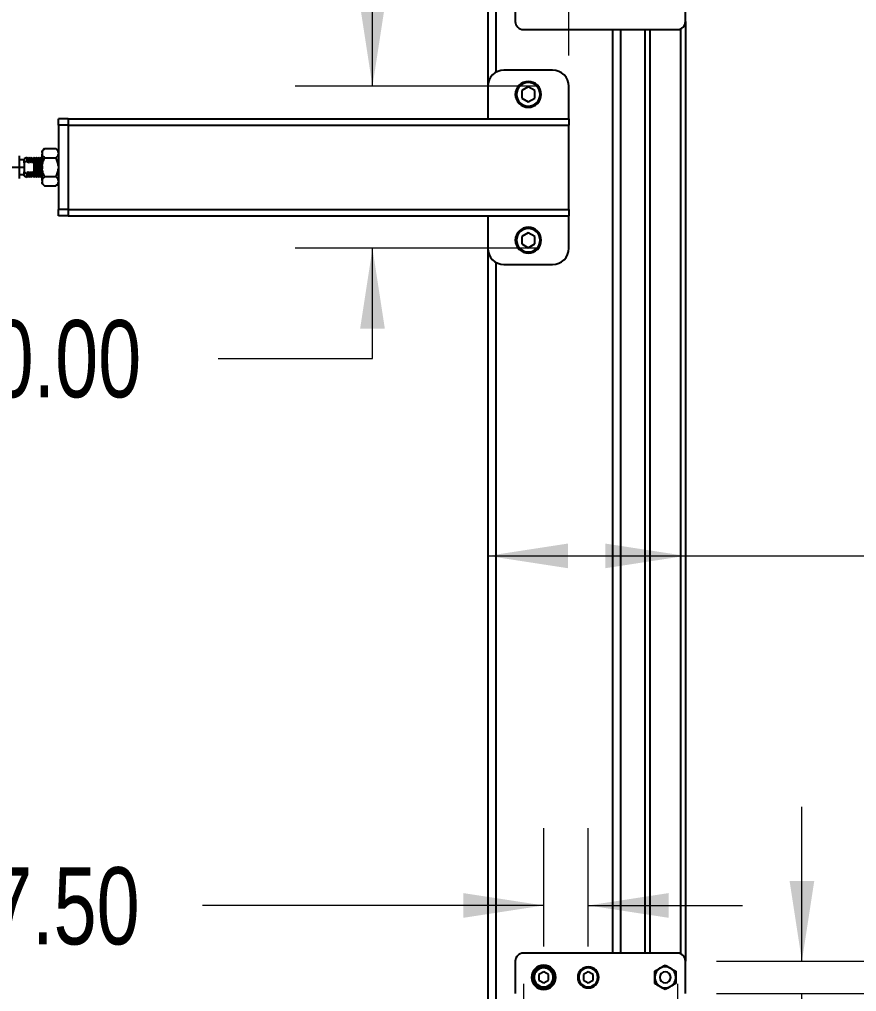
# Model space of a CAD drawing. Header units: millimetres. Extents: x 2 to 418, y 2 to 295.
# Drawn here: x 230.5 to 264.94, y 217.01 to 257.01 of the extents above; entities that cross this region are included whole.
import ezdxf

# ---------------------------------------------------------------- set-up
doc = ezdxf.new("R2010")
doc.units = ezdxf.units.MM
doc.styles.add('SLDTEXTSTYLE0', font='TXT', dxfattribs={"width": 0.75})
doc.dimstyles.new('SLDDIMSTYLE0', dxfattribs={"dimtxt": 3.175, "dimasz": 3.302, "dimexe": 0, "dimexo": 0.0625, "dimgap": 0.79375, "dimtad": 0, "dimtih": 1, "dimtoh": 1, "dimlfac": 15, "dimrnd": 1e-09, "dimzin": 4, "dimdsep": 46, "dimtxsty": 'SLDTEXTSTYLE0', "dimsah": 1, "dimcen": 0.09, "dimadec": 0, "dimazin": 1, "dimtfac": 1, "dimtmove": 0, "dimatfit": 0, "dimfxl": 0, "dimfrac": 2, "dimtolj": 1, "dimtzin": 12, "dimarcsym": 0})
doc.dimstyles.new('SLDDIMSTYLE1', dxfattribs={"dimtxt": 3.175, "dimasz": 3.302, "dimexe": 0, "dimexo": 0.0625, "dimgap": 0.79375, "dimtad": 0, "dimtih": 1, "dimtoh": 1, "dimlfac": 15, "dimrnd": 1e-09, "dimzin": 4, "dimdsep": 46, "dimtxsty": 'SLDTEXTSTYLE0', "dimsah": 1, "dimcen": 0.09, "dimadec": 0, "dimazin": 1, "dimtfac": 1, "dimtofl": 0, "dimtmove": 0, "dimatfit": 3, "dimfxl": 0, "dimfrac": 2, "dimtolj": 1, "dimtzin": 12, "dimarcsym": 0})

# ---------------------------------------------------------------- blocks, each defined once
blk = doc.blocks.new('_D_20')
at = {"color": 7, "linetype": 'Continuous', "lineweight": 0}
for p, q in [((248.494, 273.924), (215.656, 273.924)), ((218.831, 273.924), (218.831, 161.588)), ((218.831, 81.257), (218.831, 156.547)), ((248.494, 81.257), (215.656, 81.257))]:
    blk.add_line(p, q, dxfattribs=at)
at = {"color": 7, "linetype": 'Continuous', "lineweight": 18}
for points in [[(218.831, 273.924), (218.323, 270.622), (219.339, 270.622)], [(218.831, 81.257), (219.339, 84.559), (218.323, 84.559)]]:
    blk.add_solid(points, dxfattribs=at)
at = {"color": 7, "linetype": 'Continuous', "lineweight": 18, "insert": (211.206, 160.64), "char_height": 3.175, "attachment_point": 1, "style": 'SLDTEXTSTYLE0'}
blk.add_mtext('2890.00', dxfattribs=at)
blk = doc.blocks.new('_D_21')
at = {"color": 7, "linetype": 'Continuous', "lineweight": 0}
for p, q in [((249.764, 255.527), (249.764, 266.404)), ((253.097, 255.527), (253.097, 266.404)), ((249.764, 263.229), (239.305, 263.229)), ((253.097, 263.229), (259.447, 263.229))]:
    blk.add_line(p, q, dxfattribs=at)
at = {"color": 7, "linetype": 'Continuous', "lineweight": 18}
for points in [[(249.764, 263.229), (246.462, 263.737), (246.462, 262.721)], [(253.097, 263.229), (256.399, 262.721), (256.399, 263.737)]]:
    blk.add_solid(points, dxfattribs=at)
at = {"color": 7, "linetype": 'Continuous', "lineweight": 18, "insert": (228.748, 264.802), "char_height": 3.175, "attachment_point": 1, "style": 'SLDTEXTSTYLE0'}
blk.add_mtext('50.00', dxfattribs=at)
blk = doc.blocks.new('_D_22')
at = {"color": 7, "linetype": 'Continuous', "lineweight": 0}
for p, q in [((245.021, 254.257), (245.021, 260.607)), ((251.827, 254.257), (241.846, 254.257)), ((251.827, 247.591), (241.846, 247.591)), ((245.021, 243.061), (245.021, 247.591)), ((238.671, 243.061), (245.021, 243.061))]:
    blk.add_line(p, q, dxfattribs=at)
at = {"color": 7, "linetype": 'Continuous', "lineweight": 18}
for points in [[(245.021, 254.257), (245.529, 257.559), (244.513, 257.559)], [(245.021, 247.591), (244.513, 244.289), (245.529, 244.289)]]:
    blk.add_solid(points, dxfattribs=at)
at = {"color": 7, "linetype": 'Continuous', "lineweight": 18, "insert": (225.768, 244.634), "char_height": 3.175, "attachment_point": 1, "style": 'SLDTEXTSTYLE0'}
blk.add_mtext('100.00', dxfattribs=at)
blk = doc.blocks.new('_D_23')
at = {"color": 7, "linetype": 'Continuous', "lineweight": 0}
for p, q in [((249.764, 234.934), (257.897, 234.934)), ((257.897, 234.934), (267.629, 234.934))]:
    blk.add_line(p, q, dxfattribs=at)
at = {"color": 7, "linetype": 'Continuous', "lineweight": 18}
for points in [[(249.764, 234.934), (253.066, 234.426), (253.066, 235.442)], [(257.897, 234.934), (254.595, 235.442), (254.595, 234.426)]]:
    blk.add_solid(points, dxfattribs=at)
at = {"color": 7, "linetype": 'Continuous', "lineweight": 18, "insert": (267.629, 236.507), "char_height": 3.175, "attachment_point": 1, "style": 'SLDTEXTSTYLE0'}
blk.add_mtext('122.00', dxfattribs=at)
blk = doc.blocks.new('_D_24')
at = {"color": 7, "linetype": 'Continuous', "lineweight": 0}
for p, q in [((251.231, 217.321), (251.231, 211.68)), ((257.564, 217.321), (257.564, 211.68)), ((251.231, 214.855), (236.53, 214.855)), ((257.564, 214.855), (263.914, 214.855))]:
    blk.add_line(p, q, dxfattribs=at)
at = {"color": 7, "linetype": 'Continuous', "lineweight": 18}
for points in [[(251.231, 214.855), (247.929, 215.363), (247.929, 214.347)], [(257.564, 214.855), (260.866, 214.347), (260.866, 215.363)]]:
    blk.add_solid(points, dxfattribs=at)
at = {"color": 7, "linetype": 'Continuous', "lineweight": 18, "insert": (225.974, 216.427), "char_height": 3.175, "attachment_point": 1, "style": 'SLDTEXTSTYLE0'}
blk.add_mtext('95.00', dxfattribs=at)
blk = doc.blocks.new('_D_25')
at = {"color": 7, "linetype": 'Continuous', "lineweight": 0}
for p, q in [((262.688, 218.257), (262.688, 224.607)), ((259.167, 218.257), (265.863, 218.257)), ((259.167, 216.924), (265.863, 216.924)), ((262.688, 211.55), (262.688, 216.924)), ((269.038, 211.55), (262.688, 211.55))]:
    blk.add_line(p, q, dxfattribs=at)
at = {"color": 7, "linetype": 'Continuous', "lineweight": 18}
for points in [[(262.688, 218.257), (263.196, 221.559), (262.18, 221.559)], [(262.688, 216.924), (262.18, 213.622), (263.196, 213.622)]]:
    blk.add_solid(points, dxfattribs=at)
at = {"color": 7, "linetype": 'Continuous', "lineweight": 18, "insert": (269.038, 213.123), "char_height": 3.175, "attachment_point": 1, "style": 'SLDTEXTSTYLE0'}
blk.add_mtext('20.00', dxfattribs=at)
blk = doc.blocks.new('_D_26')
at = {"color": 7, "linetype": 'Continuous', "lineweight": 0}
for p, q in [((252.064, 218.861), (252.064, 223.725)), ((253.897, 218.861), (253.897, 223.725)), ((252.064, 220.55), (238.032, 220.55)), ((253.897, 220.55), (260.247, 220.55))]:
    blk.add_line(p, q, dxfattribs=at)
at = {"color": 7, "linetype": 'Continuous', "lineweight": 18}
for points in [[(252.064, 220.55), (248.762, 221.058), (248.762, 220.042)], [(253.897, 220.55), (257.199, 220.042), (257.199, 221.058)]]:
    blk.add_solid(points, dxfattribs=at)
at = {"color": 7, "linetype": 'Continuous', "lineweight": 18, "insert": (227.475, 222.122), "char_height": 3.175, "attachment_point": 1, "style": 'SLDTEXTSTYLE0'}
blk.add_mtext('27.50', dxfattribs=at)

msp = doc.modelspace()

# ---------------------------------------------------------------- linework, layer by layer
at = {"color": 7, "linetype": 'Continuous', "lineweight": 25}
for p, q in [((249.76384, 273.92398), (249.76384, 254.25731)), ((250.89718, 258.25731), (250.89718, 256.92398)), ((257.89718, 256.92398), (257.89718, 258.25731)), ((257.89718, 256.92398), (257.89718, 218.25731)), ((251.23051, 256.59064), (257.56384, 256.59064)), ((255.23051, 256.59064), (255.23051, 218.59064)), ((256.23051, 256.59064), (256.23051, 218.59064)), ((252.43051, 254.92398), (250.43051, 254.92398)), ((251.43051, 254.40731), (251.43051, 254.45731)), ((249.76384, 254.25731), (249.76384, 252.92398)), ((251.43051, 254.2319), (251.16384, 254.07794)), ((251.16384, 254.07794), (251.16384, 253.77002)), ((251.69718, 254.07794), (251.43051, 254.2319)), ((251.69718, 253.77002), (251.69718, 254.07794)), ((253.09718, 252.92398), (253.09718, 254.25731)), ((251.16384, 253.77002), (251.43051, 253.61606)), ((251.43051, 253.61606), (251.69718, 253.77002)), ((251.43051, 253.44064), (251.43051, 253.39064)), ((232.49718, 252.92398), (232.09718, 252.92398)), ((232.09718, 252.65731), (232.09718, 252.92398)), ((232.49718, 252.92398), (232.49718, 252.65731)), ((232.49718, 252.92398), (253.09718, 252.92398)), ((253.09718, 252.92398), (253.09718, 252.65731)), ((232.49718, 252.65731), (232.09718, 252.65731)), ((232.09718, 252.65731), (232.09718, 249.19064)), ((232.49718, 252.65731), (232.49718, 249.19064)), ((232.49718, 252.65731), (253.09718, 252.65731)), ((253.09718, 249.19064), (253.09718, 252.65731)), ((231.53051, 251.69378), (231.43051, 251.59378)), ((231.53051, 251.69378), (231.99718, 251.69378)), ((232.09718, 251.59378), (231.99718, 251.69378)), ((230.49718, 250.92398), (230.49718, 251.39064)), ((230.69718, 251.22398), (230.49718, 251.22398)), ((230.7972, 251.32395), (230.69718, 251.27731)), ((230.69718, 251.11064), (230.69718, 251.27731)), ((230.84718, 251.27398), (230.7972, 251.32395)), ((230.7972, 251.18851), (230.7972, 251.32395)), ((230.89718, 251.32398), (230.84718, 251.27398)), ((230.84718, 251.10425), (230.84718, 251.27398)), ((230.94718, 251.27398), (230.89718, 251.32398)), ((230.89718, 251.18855), (230.89718, 251.32398)), ((230.99718, 251.32398), (230.94718, 251.27398)), ((230.94718, 251.10425), (230.94718, 251.27398)), ((231.04718, 251.27398), (230.99718, 251.32398)), ((230.99718, 251.18855), (230.99718, 251.32398)), ((231.09718, 251.32398), (231.04718, 251.27398)), ((231.04718, 251.10425), (231.04718, 251.27398)), ((231.14718, 251.27398), (231.09718, 251.32398)), ((231.09718, 251.18855), (231.09718, 251.32398)), ((231.19718, 251.32398), (231.14718, 251.27398)), ((231.14718, 250.92398), (231.14718, 251.27398)), ((231.24718, 251.27398), (231.19718, 251.32398)), ((231.19718, 250.92398), (231.19718, 251.32398)), ((231.29718, 251.32398), (231.24718, 251.27398)), ((231.24718, 250.92398), (231.24718, 251.27398)), ((231.34718, 251.27398), (231.29718, 251.32398)), ((231.29718, 250.92398), (231.29718, 251.32398)), ((231.39718, 251.32398), (231.34718, 251.27398)), ((231.34718, 250.92398), (231.34718, 251.27398)), ((231.43051, 251.29064), (231.39718, 251.32398)), ((231.39718, 250.92398), (231.39718, 251.32398)), ((231.43051, 251.53368), (231.43051, 251.59378)), ((231.43051, 251.53368), (231.43051, 251.46897)), ((231.43051, 250.98869), (231.43051, 251.46897)), ((231.53051, 251.30888), (231.99718, 251.30888)), ((229.98551, 250.92398), (230.49718, 250.92398)), ((230.49718, 250.45731), (230.49718, 250.92398)), ((230.69718, 251.11064), (230.69718, 250.92398)), ((230.69718, 250.92398), (230.69718, 250.73731)), ((231.09718, 250.92398), (231.09718, 251.18855)), ((231.09718, 250.92398), (231.14718, 250.92398)), ((231.09718, 250.6594), (231.09718, 250.92398)), ((231.19718, 250.92398), (231.14718, 250.92398)), ((231.14718, 250.57398), (231.14718, 250.92398)), ((231.19718, 250.52398), (231.19718, 250.92398)), ((231.19718, 250.92398), (231.24718, 250.92398)), ((231.29718, 250.92398), (231.24718, 250.92398)), ((231.24718, 250.57398), (231.24718, 250.92398)), ((231.29718, 250.52398), (231.29718, 250.92398)), ((231.29718, 250.92398), (231.34718, 250.92398)), ((231.34718, 250.57398), (231.34718, 250.92398)), ((231.39718, 250.92398), (231.34718, 250.92398)), ((231.39718, 250.52398), (231.39718, 250.92398)), ((231.43051, 250.98869), (231.43051, 250.85926)), ((231.43051, 250.37898), (231.43051, 250.85926)), ((230.49718, 250.62398), (230.69718, 250.62398)), ((230.69718, 250.57064), (230.69718, 250.73731)), ((230.69718, 250.57064), (230.7972, 250.524)), ((230.7972, 250.524), (230.7972, 250.65944)), ((230.7972, 250.524), (230.84718, 250.57398)), ((230.84718, 250.57398), (230.84718, 250.7437)), ((230.84718, 250.57398), (230.89718, 250.52398)), ((230.89718, 250.52398), (230.89718, 250.6594)), ((230.89718, 250.52398), (230.94718, 250.57398)), ((230.94718, 250.57398), (230.94718, 250.7437)), ((230.94718, 250.57398), (230.99718, 250.52398)), ((230.99718, 250.52398), (230.99718, 250.6594)), ((230.99718, 250.52398), (231.04718, 250.57398)), ((231.04718, 250.57398), (231.04718, 250.7437)), ((231.04718, 250.57398), (231.09718, 250.52398)), ((231.09718, 250.52398), (231.09718, 250.6594)), ((231.09718, 250.52398), (231.14718, 250.57398)), ((231.14718, 250.57398), (231.19718, 250.52398)), ((231.19718, 250.52398), (231.24718, 250.57398)), ((231.24718, 250.57398), (231.29718, 250.52398)), ((231.29718, 250.52398), (231.34718, 250.57398)), ((231.34718, 250.57398), (231.39718, 250.52398)), ((231.39718, 250.52398), (231.43051, 250.55731)), ((231.53051, 250.53908), (231.99718, 250.53908)), ((231.43051, 250.37898), (231.43051, 250.31427)), ((231.43051, 250.25418), (231.43051, 250.31427)), ((231.43051, 250.25418), (231.53051, 250.15418)), ((231.53051, 250.15418), (231.99718, 250.15418)), ((231.99718, 250.15418), (232.09718, 250.25418)), ((232.49718, 249.19064), (232.09718, 249.19064)), ((232.09718, 248.92398), (232.09718, 249.19064)), ((232.49718, 248.92398), (232.09718, 248.92398)), ((232.49718, 249.19064), (232.49718, 248.92398)), ((232.49718, 249.19064), (253.09718, 249.19064)), ((232.49718, 248.92398), (253.09718, 248.92398)), ((249.76384, 248.92398), (249.76384, 247.59064)), ((253.09718, 249.19064), (253.09718, 248.92398)), ((253.09718, 247.59064), (253.09718, 248.92398)), ((251.43051, 248.40731), (251.43051, 248.45731)), ((251.43051, 248.2319), (251.16384, 248.07794)), ((251.16384, 248.07794), (251.16384, 247.77002)), ((251.69718, 248.07794), (251.43051, 248.2319)), ((251.69718, 247.77002), (251.69718, 248.07794)), ((251.16384, 247.77002), (251.43051, 247.61606)), ((251.43051, 247.61606), (251.69718, 247.77002)), ((249.76384, 247.59064), (249.76384, 107.59064)), ((251.43051, 247.44064), (251.43051, 247.39064)), ((250.43051, 246.92398), (252.43051, 246.92398)), ((257.56384, 218.59064), (251.23051, 218.59064)), ((250.89718, 218.25731), (250.89718, 216.92398)), ((252.06384, 217.98398), (252.06384, 218.02398)), ((253.89718, 217.98398), (253.89718, 218.02398)), ((257.89718, 216.92398), (257.89718, 218.25731)), ((252.06384, 217.82158), (251.86384, 217.70611)), ((251.86384, 217.70611), (251.86384, 217.47517)), ((252.26384, 217.70611), (252.06384, 217.82158)), ((252.26384, 217.47517), (252.26384, 217.70611)), ((253.89718, 217.82158), (253.69718, 217.70611)), ((253.69718, 217.70611), (253.69718, 217.47517)), ((254.09718, 217.70611), (253.89718, 217.82158)), ((254.09718, 217.47517), (254.09718, 217.70611)), ((251.86384, 217.47517), (252.06384, 217.3597)), ((252.06384, 217.3597), (252.26384, 217.47517)), ((253.69718, 217.47517), (253.89718, 217.3597)), ((253.89718, 217.3597), (254.09718, 217.47517)), ((252.06384, 217.19731), (252.06384, 217.15731)), ((253.89718, 217.19731), (253.89718, 217.15731))]:
    msp.add_line(p, q, dxfattribs=at)
at = {"color": 8, "linetype": 'Continuous', "lineweight": 25}
for p, q in [((250.09718, 273.92398), (250.09718, 254.83466)), ((254.89718, 256.59064), (254.89718, 218.59064)), ((256.43051, 256.59064), (256.43051, 218.59064)), ((257.69718, 256.61932), (257.69718, 218.55981)), ((230.49718, 250.92398), (230.69718, 250.92398)), ((231.39718, 250.92398), (231.43051, 250.92398)), ((250.09718, 247.01329), (250.09718, 108.16799))]:
    msp.add_line(p, q, dxfattribs=at)
at = {"color": 7, "linetype": 'Continuous', "lineweight": 25}
for centre, radius, start, end in [((251.23051, 256.92398), 0.33333, 180, 270), ((257.56384, 256.92398), 0.33333, 270, 0), ((250.43051, 254.25731), 0.66667, 90, 180), ((252.43051, 254.25731), 0.66667, 0, 90), ((251.43051, 253.92398), 0.53333, 90, 270), ((251.43051, 253.92398), 0.48333, 90, 270), ((251.43051, 253.92398), 0.53333, 270, 90), ((251.43051, 253.92398), 0.48333, 270, 90), ((251.43051, 247.92398), 0.53333, 90, 270), ((251.43051, 247.92398), 0.48333, 90, 270), ((251.43051, 247.92398), 0.53333, 270, 90), ((251.43051, 247.92398), 0.48333, 270, 90), ((250.43051, 247.59064), 0.66667, 180, 270), ((252.43051, 247.59064), 0.66667, 270, 0), ((251.23051, 218.25731), 0.33333, 90, 180), ((257.56384, 218.25731), 0.33333, 0, 90), ((252.06384, 217.59064), 0.5, 90, 270), ((252.06384, 217.59064), 0.43333, 90, 270), ((252.06384, 217.59064), 0.5, 270, 90), ((252.06384, 217.59064), 0.43333, 270, 90), ((253.89718, 217.59064), 0.43333, 90, 270), ((253.89718, 217.59064), 0.43333, 270, 90), ((257.06384, 217.59064), 0.43333, 60, 120), ((252.06384, 217.59064), 0.39333, 90, 270), ((252.06384, 217.59064), 0.39333, 270, 90), ((253.89718, 217.59064), 0.39333, 90, 270), ((253.89718, 217.59064), 0.39333, 270, 90), ((257.06384, 217.59064), 0.43333, 120, 180), ((257.06384, 217.59064), 0.22667, 90, 270), ((257.06384, 217.59064), 0.22667, 270, 90), ((257.06384, 217.59064), 0.43333, 0, 60), ((257.06384, 217.59064), 0.43333, 180, 240), ((257.06384, 217.59064), 0.43333, 240, 300), ((257.06384, 217.59064), 0.43333, 300, 0)]:
    msp.add_arc(centre, radius, start, end, dxfattribs=at)
for points in [[(231.43051, 251.53368), (231.43597, 251.56193), (231.44833, 251.58923), (231.48293, 251.64248), (231.50524, 251.66851), (231.53051, 251.69378)], [(232.09718, 251.53368), (232.09172, 251.56193), (232.07936, 251.58923), (232.04475, 251.64248), (232.02244, 251.66851), (231.99718, 251.69378)], [(231.53051, 251.30888), (231.50518, 251.33421), (231.48305, 251.36003), (231.44845, 251.4132), (231.436, 251.44054), (231.43051, 251.46897)], [(231.43051, 250.98869), (231.43597, 251.04519), (231.44833, 251.09979), (231.48293, 251.20628), (231.50524, 251.25834), (231.53051, 251.30888)], [(231.99718, 251.30888), (232.0225, 251.33421), (232.04464, 251.36003), (232.07924, 251.4132), (232.09168, 251.44054), (232.09718, 251.46897)], [(232.09718, 250.98869), (232.09172, 251.04519), (232.07936, 251.09979), (232.04475, 251.20628), (232.02244, 251.25834), (231.99718, 251.30888)], [(231.53051, 250.53908), (231.50518, 250.58974), (231.48305, 250.64139), (231.44845, 250.74772), (231.436, 250.80241), (231.43051, 250.85926)], [(231.99718, 250.53908), (232.0225, 250.58974), (232.04464, 250.64139), (232.07924, 250.74772), (232.09168, 250.80241), (232.09718, 250.85926)], [(231.43051, 250.37898), (231.43597, 250.40723), (231.44833, 250.43453), (231.48293, 250.48778), (231.50524, 250.51381), (231.53051, 250.53908)], [(232.09718, 250.37898), (232.09172, 250.40723), (232.07936, 250.43453), (232.04475, 250.48778), (232.02244, 250.51381), (231.99718, 250.53908)], [(231.53051, 250.15418), (231.50518, 250.17951), (231.48305, 250.20533), (231.44845, 250.2585), (231.436, 250.28584), (231.43051, 250.31427)], [(231.99718, 250.15418), (232.0225, 250.17951), (232.04464, 250.20533), (232.07924, 250.2585), (232.09168, 250.28584), (232.09718, 250.31427)]]:
    msp.add_open_spline(points, degree=3, knots=[0, 0, 0, 0, 0.5, 0.5, 1, 1, 1, 1], dxfattribs=at)
for points in [[(230.7972, 251.18851), (230.76263, 251.16414), (230.72891, 251.13866), (230.69718, 251.11064)], [(230.7972, 251.18851), (230.81524, 251.16124), (230.8322, 251.13334), (230.84718, 251.10425)], [(230.84718, 251.10425), (230.86216, 251.13335), (230.87913, 251.16127), (230.89718, 251.18855)], [(230.89718, 251.18855), (230.91522, 251.16127), (230.93219, 251.13335), (230.94718, 251.10425)], [(230.94718, 251.10425), (230.96216, 251.13335), (230.97913, 251.16127), (230.99718, 251.18855)], [(230.99718, 251.18855), (231.01522, 251.16127), (231.03219, 251.13335), (231.04718, 251.10425)], [(231.04718, 251.10425), (231.06216, 251.13335), (231.07913, 251.16127), (231.09718, 251.18855)], [(230.69718, 250.73731), (230.72891, 250.7093), (230.76263, 250.68381), (230.7972, 250.65944)], [(230.84718, 250.7437), (230.8322, 250.71462), (230.81524, 250.68671), (230.7972, 250.65944)], [(230.89718, 250.6594), (230.87913, 250.68668), (230.86216, 250.7146), (230.84718, 250.7437)], [(230.94718, 250.7437), (230.93219, 250.7146), (230.91522, 250.68668), (230.89718, 250.6594)], [(230.99718, 250.6594), (230.97913, 250.68668), (230.96216, 250.7146), (230.94718, 250.7437)], [(231.04718, 250.7437), (231.03219, 250.7146), (231.01522, 250.68668), (230.99718, 250.6594)], [(231.09718, 250.6594), (231.07913, 250.68668), (231.06216, 250.7146), (231.04718, 250.7437)], [(256.84718, 217.96592), (256.92113, 218.00862), (256.99305, 218.05014), (257.06384, 218.09101)], [(257.06384, 218.09101), (257.13463, 218.05014), (257.20656, 218.00862), (257.28051, 217.96592)], [(256.63051, 217.84083), (256.7013, 217.8817), (256.77322, 217.92323), (256.84718, 217.96592)], [(256.63051, 217.59064), (256.63051, 217.67603), (256.63051, 217.75909), (256.63051, 217.84083)], [(257.28051, 217.96592), (257.35446, 217.92323), (257.42639, 217.8817), (257.49718, 217.84083)], [(257.49718, 217.84083), (257.49718, 217.75909), (257.49718, 217.67603), (257.49718, 217.59064)], [(256.63051, 217.34046), (256.63051, 217.4222), (256.63051, 217.50525), (256.63051, 217.59064)], [(256.84718, 217.21537), (256.77322, 217.25806), (256.7013, 217.29959), (256.63051, 217.34046)], [(257.06384, 217.09027), (256.99305, 217.13114), (256.92113, 217.17267), (256.84718, 217.21537)], [(257.28051, 217.21537), (257.20656, 217.17267), (257.13463, 217.13114), (257.06384, 217.09027)], [(257.49718, 217.34046), (257.42639, 217.29959), (257.35446, 217.25806), (257.28051, 217.21537)], [(257.49718, 217.59064), (257.49718, 217.50525), (257.49718, 217.4222), (257.49718, 217.34046)]]:
    msp.add_open_spline(points, degree=3, dxfattribs=at)

# ---------------------------------------------------------------- dimensions: what is measured, and where the dimension line sits
at = {"color": 7, "linetype": 'Continuous', "lineweight": 18}
for base, p1, p2, dimstyle, picture, middle in [((257.89718, 234.93418), (249.76384, 273.92398), (257.89718, 274.12948), 'SLDDIMSTYLE1', '_D_23', (274.08077, 234.93418)), ((253.09718, 263.22902), (249.76384, 254.25731), (253.09718, 254.25731), 'SLDDIMSTYLE0', '_D_21', (234.02637, 263.22902)), ((253.89718, 220.54961), (252.06384, 217.59064), (253.89718, 217.59064), 'SLDDIMSTYLE0', '_D_26', (232.75333, 220.54961)), ((251.23051, 214.85474), (257.56384, 218.59064), (251.23051, 218.59064), 'SLDDIMSTYLE0', '_D_24', (231.25201, 214.85474))]:
    dim = msp.add_linear_dim(base=base, p1=p1, p2=p2, dimstyle=dimstyle, dxfattribs=at)
    dim.commit()
    dim.dimension.update_dxf_attribs({"geometry": picture, "text_midpoint": middle, "dimtype": 160})
for base, p1, p2, dimstyle, picture, middle in [((218.83051, 81.25731), (249.76384, 273.92398), (249.76384, 81.25731), 'SLDDIMSTYLE1', '_D_20', (218.83051, 159.06749)), ((245.02119, 254.25731), (253.09718, 247.59064), (253.09718, 254.25731), 'SLDDIMSTYLE0', '_D_22', (245.02119, 243.06127)), ((262.68776, 218.25731), (257.89718, 216.92398), (257.89718, 218.25731), 'SLDDIMSTYLE0', '_D_25', (262.68776, 211.54992))]:
    dim = msp.add_linear_dim(base=base, p1=p1, p2=p2, angle=90, dimstyle=dimstyle, dxfattribs=at)
    dim.commit()
    dim.dimension.update_dxf_attribs({"geometry": picture, "text_midpoint": middle, "dimtype": 160})

doc.saveas('drawing.dxf')
